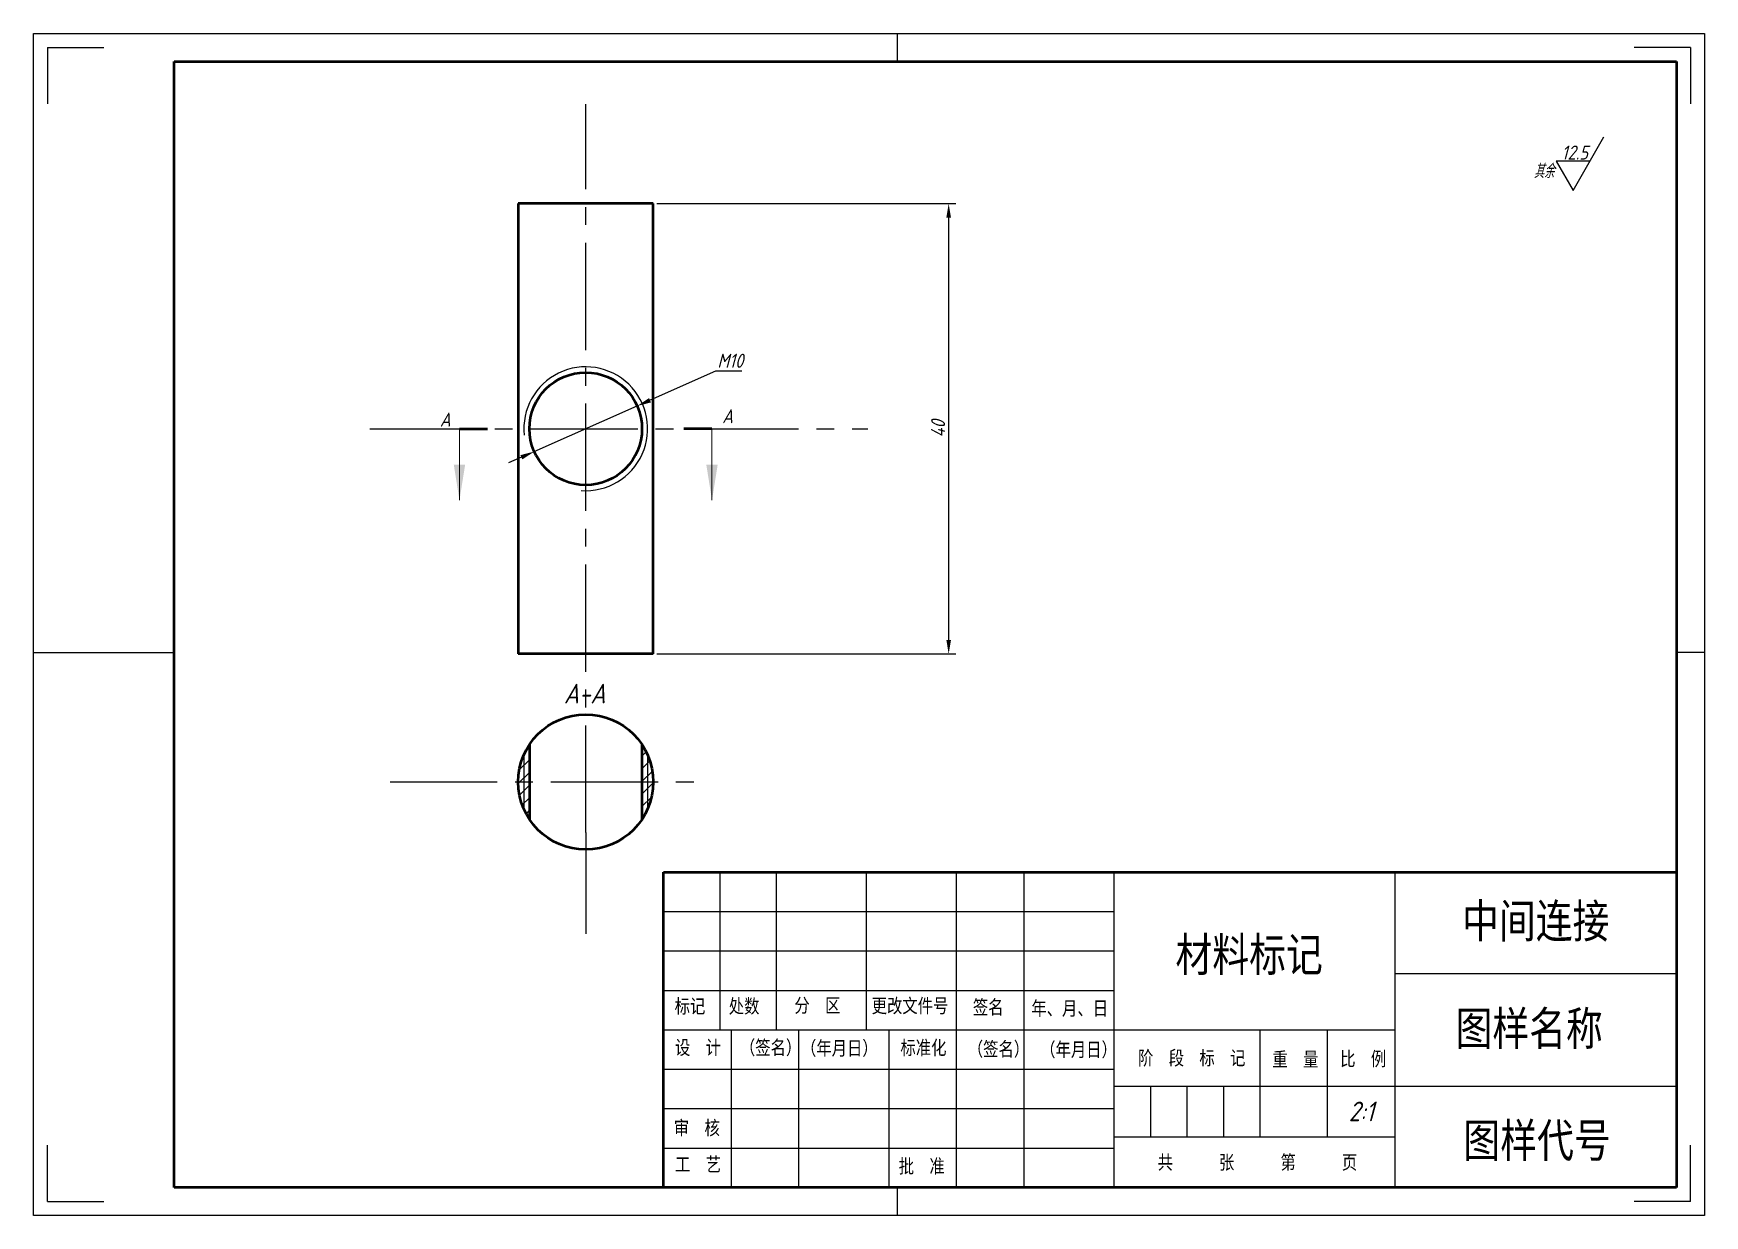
# Model space of a CAD drawing. Header units: millimetres. Extents: x 407 to 2222, y 340 to 550.
# Drawn here: x 1925.2 to 2222.2, y 340.1 to 550.1 of the extents above; entities outside this region: 1.
import ezdxf
from ezdxf.enums import TextEntityAlignment as Align

# ---------------------------------------------------------------- set-up
doc = ezdxf.new("R2010")
doc.units = ezdxf.units.MM
doc.linetypes.add('CENTER2', pattern=[28.575, 19.05, -3.175, 3.175, -3.175])
doc.layers.get('0').update_dxf_attribs({"lineweight": 50})
for name, color, linetype, lineweight in [('中心线', 1, 'CENTER2', 25), ('粗实线', 7, 'Continuous', 50), ('细实线', 7, 'Continuous', 25)]:
    doc.layers.add(name, color=color, linetype=linetype, lineweight=lineweight)
doc.layers.add('图框', color=7, linetype='Continuous')
doc.layers.add('标题栏', color=7, linetype='Continuous')
doc.styles.add('3.5', font='gbeitc.shx', dxfattribs={"height": 3.5, "bigfont": 'gbcbig.shx'})
doc.styles.get("Standard").update_dxf_attribs({"font": 'gbeitc.shx', "height": 2.5, "bigfont": 'gbcbig.shx'})
doc.styles.add('工程字-35', font='gbeitc.shx', dxfattribs={"width": 0.8, "height": 3.5, "bigfont": 'gbcbig.shx'})
doc.dimstyles.new('2分之一标注', dxfattribs={"dimtxt": 3.5, "dimasz": 2.5, "dimexe": 1.25, "dimexo": 0.625, "dimtad": 1, "dimtoh": 1, "dimlfac": 0.5, "dimdsep": 46, "dimtxsty": 'Standard', "dimcen": 2.5, "dimadec": 0, "dimazin": 0, "dimtfac": 1, "dimtmove": 0, "dimatfit": 3, "dimfxl": 1, "dimarcsym": 0})

# ---------------------------------------------------------------- blocks, each defined once
blk = doc.blocks.new('*D74')
at = {"layer": 'Defpoints', "color": 0}
for p in [(2035.36, 519.83), (2035.36, 439.83), (2087.86, 439.83)]:
    blk.add_point(p, dxfattribs=at)
at = {"layer": '细实线', "color": 0, "lineweight": -2}
for p, q in [((2035.98, 519.83), (2089.11, 519.83)), ((2087.86, 517.33), (2087.86, 442.33)), ((2035.98, 439.83), (2089.11, 439.83))]:
    blk.add_line(p, q, dxfattribs=at)
at = {"layer": '细实线', "color": 0}
for points in [[(2087.45, 517.33), (2088.28, 517.33), (2087.86, 519.83)], [(2087.45, 442.33), (2088.28, 442.33), (2087.86, 439.83)]]:
    blk.add_solid(points, dxfattribs=at)
at = {"layer": '细实线', "color": 0, "insert": (2085.99, 479.83), "char_height": 2.5, "attachment_point": 5, "rotation": 90}
blk.add_mtext('40', dxfattribs=at)
blk = doc.blocks.new('最后2.5的粗糙度')
at = {"layer": '细实线'}
for p, q in [((0, 0), (5.5, 9.53)), ((3, 5.2), (-3, 5.2)), ((-3, 5.2), (0, 0))]:
    blk.add_line(p, q, dxfattribs=at)
blk.add_attdef('1.6', text='', height=2.5, dxfattribs=at).set_placement((0.3, 8), align=Align.TOP_CENTER)
blk = doc.blocks.new('*D75')
at = {"layer": 'Defpoints', "color": 0}
for p in [(2032.5, 483.88), (2014.22, 475.78)]:
    blk.add_point(p, dxfattribs=at)
at = {"layer": '细实线', "color": 0, "lineweight": -2}
for p, q in [((2046.4, 490.04), (2034.79, 484.89)), ((2051.08, 490.04), (2046.4, 490.04)), ((2014.22, 475.78), (2032.5, 483.88)), ((2011.93, 474.77), (2009.64, 473.75))]:
    blk.add_line(p, q, dxfattribs=at)
at = {"layer": '细实线', "color": 0}
for points in [[(2034.62, 485.28), (2034.96, 484.51), (2032.5, 483.88)], [(2011.76, 475.15), (2012.1, 474.39), (2014.22, 475.78)]]:
    blk.add_solid(points, dxfattribs=at)
at = {"layer": '细实线', "color": 0, "insert": (2049.05, 491.91), "char_height": 2.5, "attachment_point": 5}
blk.add_mtext('M10', dxfattribs=at)

msp = doc.modelspace()

# ---------------------------------------------------------------- hatches: boundary and pattern name
at = {"layer": '细实线'}
h = msp.add_hatch(dxfattribs=at)
h.set_pattern_fill('ANSI31', color=256, scale=0.5, style=0)
h.set_pattern_definition([(45, (2011.359, 412.2938), (-1.12253, 1.12253), [])])
h.paths.add_polyline_path([(2012.359, 421.885, 0.103148), (2011.359, 417.09), (2012.359, 417.09)])
h.paths.add_polyline_path([(2013.359, 423.723, 0.0436646), (2012.359, 421.885), (2012.359, 417.09), (2013.359, 417.09)])
h.paths.add_polyline_path([(2013.359, 417.09), (2012.359, 417.09), (2012.359, 412.294, 0.0436646), (2013.359, 410.456)])
h.paths.add_polyline_path([(2012.359, 417.09), (2011.359, 417.09, 0.103148), (2012.359, 412.294)])
h = msp.add_hatch(dxfattribs=at)
h.set_pattern_fill('ANSI31', color=256, scale=0.5, style=0)
h.set_pattern_definition([(45, (2033.359, 410.4564), (-1.12253, 1.12253), [])])
h.paths.add_polyline_path([(2034.359, 421.885, 0.0436646), (2033.359, 423.723), (2033.359, 417.09), (2034.359, 417.09)])
h.paths.add_polyline_path([(2034.359, 417.09), (2033.359, 417.09), (2033.359, 410.456, 0.0436646), (2034.359, 412.294)])
h.paths.add_polyline_path([(2034.359, 421.885), (2034.359, 417.09), (2035.359, 417.09, 0.103148)])
h.paths.add_polyline_path([(2035.359, 417.09), (2034.359, 417.09), (2034.359, 412.294, 0.103148)])

# ---------------------------------------------------------------- linework, layer by layer
at = {"color": 7, "linetype": 'Continuous', "lineweight": 18}
for p, q in [((2000.919, 479.831), (2000.919, 467.131)), ((2045.799, 479.831), (2045.799, 467.131))]:
    msp.add_line(p, q, dxfattribs=at)
for points in [[(2000.919, 467.131), (2001.935, 473.481), (1999.903, 473.481)], [(2045.799, 467.131), (2046.815, 473.481), (2044.783, 473.481)]]:
    msp.add_solid(points, dxfattribs=at)
at = {"layer": '中心线'}
for p, q in [((2023.359, 408.09), (2023.359, 537.513)), ((1984.968, 479.831), (2073.507, 479.831)), ((1988.582, 417.09), (2043.533, 417.09)), ((2023.359, 408.09), (2023.359, 390.101))]:
    msp.add_line(p, q, dxfattribs=at)
at = {"layer": '图框'}
for p, q in [((1925.202, 550.059), (2222.202, 550.059)), ((1925.202, 340.059), (1925.202, 550.059)), ((2078.702, 550.059), (2078.702, 545.059)), ((2222.202, 550.059), (2222.202, 340.059)), ((1927.702, 547.559), (1937.702, 547.559)), ((1927.702, 547.559), (1927.702, 537.559)), ((2219.716, 547.564), (2209.716, 547.564)), ((2219.716, 547.564), (2219.716, 537.564)), ((1925.202, 440.059), (1950.202, 440.059)), ((2222.202, 440.059), (2217.202, 440.059)), ((1927.702, 342.559), (1927.702, 352.559)), ((2219.716, 342.554), (2219.716, 352.554)), ((2078.702, 345.059), (2078.702, 340.059)), ((1927.702, 342.559), (1937.702, 342.559)), ((2219.716, 342.554), (2209.716, 342.554)), ((2222.202, 340.059), (1925.202, 340.059))]:
    msp.add_line(p, q, dxfattribs=at)
at = {"layer": '标题栏'}
for p, q in [((2047.202, 401.059), (2047.202, 373.059)), ((2057.202, 401.059), (2057.202, 373.059)), ((2073.202, 401.059), (2073.202, 373.059)), ((2089.202, 401.059), (2089.202, 373.059)), ((2101.202, 401.059), (2101.202, 345.059)), ((2117.202, 401.059), (2117.202, 345.059)), ((2167.202, 345.059), (2167.202, 401.059)), ((2217.202, 401.059), (2217.202, 345.059)), ((2037.202, 394.059), (2117.202, 394.059)), ((2037.202, 387.059), (2117.202, 387.059)), ((2167.202, 383.059), (2217.202, 383.059)), ((2037.202, 380.059), (2117.202, 380.059)), ((2037.202, 373.059), (2167.202, 373.059)), ((2049.202, 373.059), (2049.202, 345.059)), ((2061.202, 373.059), (2061.202, 345.059)), ((2077.202, 373.059), (2077.202, 345.059)), ((2089.202, 373.059), (2089.202, 345.059)), ((2143.202, 354.059), (2143.202, 373.059)), ((2155.202, 354.059), (2155.202, 373.059)), ((2037.202, 366.059), (2117.202, 366.059)), ((2117.202, 363.059), (2167.202, 363.059)), ((2123.702, 363.059), (2123.702, 354.059)), ((2130.202, 363.059), (2130.202, 354.059)), ((2136.702, 363.059), (2136.702, 354.059)), ((2167.202, 363.059), (2217.202, 363.059)), ((2037.202, 359.059), (2117.202, 359.059)), ((2117.202, 354.059), (2167.202, 354.059)), ((2037.202, 352.059), (2117.202, 352.059)), ((2217.202, 345.059), (2037.202, 345.059))]:
    msp.add_line(p, q, dxfattribs=at)
at = {"layer": '粗实线'}
for p, q in [((1950.202, 545.059), (2217.202, 545.059)), ((1950.202, 345.059), (1950.202, 545.059)), ((2217.202, 545.059), (2217.202, 345.059)), ((2011.359, 519.831), (2011.359, 439.831)), ((2035.359, 519.831), (2011.359, 519.831)), ((2035.359, 439.831), (2035.359, 519.831)), ((2000.919, 479.831), (2005.919, 479.831)), ((2045.799, 479.831), (2040.799, 479.831)), ((2035.359, 439.831), (2011.359, 439.831)), ((2013.359, 423.723), (2013.359, 410.456)), ((2033.359, 423.723), (2033.359, 410.456)), ((2037.202, 401.059), (2217.202, 401.059)), ((2037.202, 345.059), (2037.202, 401.059)), ((2217.202, 345.059), (1950.202, 345.059))]:
    msp.add_line(p, q, dxfattribs=at)
for centre, radius in [((2023.359, 479.831), 10), ((2023.359, 417.09), 12)]:
    msp.add_circle(centre, radius, dxfattribs=at)
at = {"layer": '细实线'}
for p, q in [((2201.827, 527.341), (2195.827, 527.341)), ((2195.827, 527.341), (2198.827, 522.145)), ((2012.359, 421.885), (2012.359, 412.294)), ((2034.359, 421.885), (2034.359, 412.294))]:
    msp.add_line(p, q, dxfattribs=at)
msp.add_arc((2023.359, 479.831), 11, 265.74006, 185.99406, dxfattribs=at)

# ---------------------------------------------------------------- block references
msp.add_blockref('最后2.5的粗糙度', (2198.827, 522.145), dxfattribs=at).add_auto_attribs({'1.6': '12.5'})

# ---------------------------------------------------------------- texts
at = {"insert": (407.457, 505.805), "char_height": 2.5, "width": 70.09204, "attachment_point": 1}
msp.add_mtext('\\A1;', dxfattribs=at)
at = {"layer": '标题栏', "width": 93.01929, "attachment_point": 1, "style": '工程字-35'}
for s, insert, char_height in [('{\\fSimSun|b0|i0|c134|p2;材料标记}', (2128.17, 389.421), 6), ('{\\fSimSun|b0|i0|c134|p2;标记}', (2039.157, 378.5), 2.5), ('{\\fSimSun|b0|i0|c134|p2;处数}', (2048.778, 378.514), 2.5), ('{\\fSimSun|b0|i0|c134|p2;分\u3000区}', (2060.439, 378.639), 2.5), ('{\\fSimSun|b0|i0|c134|p2;更改文件号}', (2074.174, 378.584), 2.5), ('{\\fSimSun|b0|i0|c134|p2;签名}', (2092.158, 378.326), 2.5), ('{\\fSimSun|b0|i0|c134|p2;年、月、日}', (2102.553, 378.132), 2.5), ('{\\fSimSun|b0|i0|c134|p2;图样名称}', (2177.933, 376.294), 6), ('{\\fSimSun|b0|i0|c134|p2;设\u3000计}', (2039.217, 371.159), 2.5), ('{\\fSimSun|b0|i0|c134|p2;（签名）}', (2050.758, 371.159), 2.5), ('{\\fSimSun|b0|i0|c134|p2;\u3000（年月日）}', (2058.884, 371.045), 2.5), ('{\\fSimSun|b0|i0|c134|p2;标准化}', (2079.29, 371.144), 2.5), ('{\\fSimSun|b0|i0|c134|p2;（签名）}', (2091.257, 370.896), 2.5), ('{\\fSimSun|b0|i0|c134|p2;（年月日）}', (2104.125, 370.797), 2.5), ('{\\fSimSun|b0|i0|c134|p2;阶\u3000段\u3000标\u3000记}', (2121.506, 369.312), 2.5), ('{\\fSimSun|b0|i0|c134|p2;重\u3000量}', (2145.389, 369.083), 2.5), ('{\\fSimSun|b0|i0|c134|p2;比\u3000例}', (2157.441, 369.153), 2.5), ('{\\fSimSun|b0|i0|c134|p2;审\u3000核}', (2039.013, 356.89), 2.5), ('{\\fSimSun|b0|i0|c134|p2;图样代号}', (2179.335, 356.419), 6), ('{\\fSimSun|b0|i0|c134|p2;工\u3000艺}', (2039.217, 350.404), 2.5), ('{\\fSimSun|b0|i0|c134|p2;共\u3000\u3000\u3000张\u3000\u3000\u3000第\u3000\u3000\u3000页}', (2124.999, 350.787), 2.5), ('{\\fSimSun|b0|i0|c134|p2;批\u3000准}', (2078.984, 350.086), 2.5)]:
    msp.add_mtext(s, dxfattribs=dict(at, insert=insert, char_height=char_height))
at = {"layer": '细实线', "insert": (2193.658, 525.605), "char_height": 2.5, "width": 21.64921, "attachment_point": 5}
msp.add_mtext('其余', dxfattribs=at)
at = {"layer": '细实线'}
for s, insert, char_height, attachment_point in [('A', (1997.426, 482.709), 2.5, 1), ('A', (2047.6, 483.318), 2.5, 1), ('A-A', (2023.167, 434.531), 3.5, 2)]:
    msp.add_mtext(s, dxfattribs=dict(at, insert=insert, char_height=char_height, attachment_point=attachment_point))
at = {"layer": '细实线', "ltscale": 4, "insert": (2192.202, 392.059), "char_height": 6, "width": 50, "attachment_point": 5, "style": '工程字-35'}
msp.add_mtext('{\\fMicrosoft YaHei|b0|i0|c134|p34;中间连接}', dxfattribs=at)
at = {"layer": '细实线', "insert": (2161.202, 358.559), "char_height": 3.5, "width": 12, "attachment_point": 5, "style": '3.5'}
msp.add_mtext('2:1', dxfattribs=at)

# ---------------------------------------------------------------- dimensions: what is measured, and where the dimension line sits
at = {"layer": '细实线'}
dim = msp.add_linear_dim(base=(2087.864, 439.831), p1=(2035.359, 519.831), p2=(2035.359, 439.831), angle=90, dimstyle='2分之一标注', dxfattribs=at)
dim.commit()
dim.dimension.update_dxf_attribs({"geometry": '*D74', "text_midpoint": (2085.989, 479.831)})
dim = msp.add_diameter_dim_2p(p1=(2014.216, 475.78), p2=(2032.502, 483.881), text='M10', dimstyle='2分之一标注', dxfattribs=at)
dim.commit()
dim.dimension.update_dxf_attribs({"geometry": '*D75', "text_midpoint": (2049.053, 490.037), "dimtype": 163})

doc.saveas('drawing.dxf')
